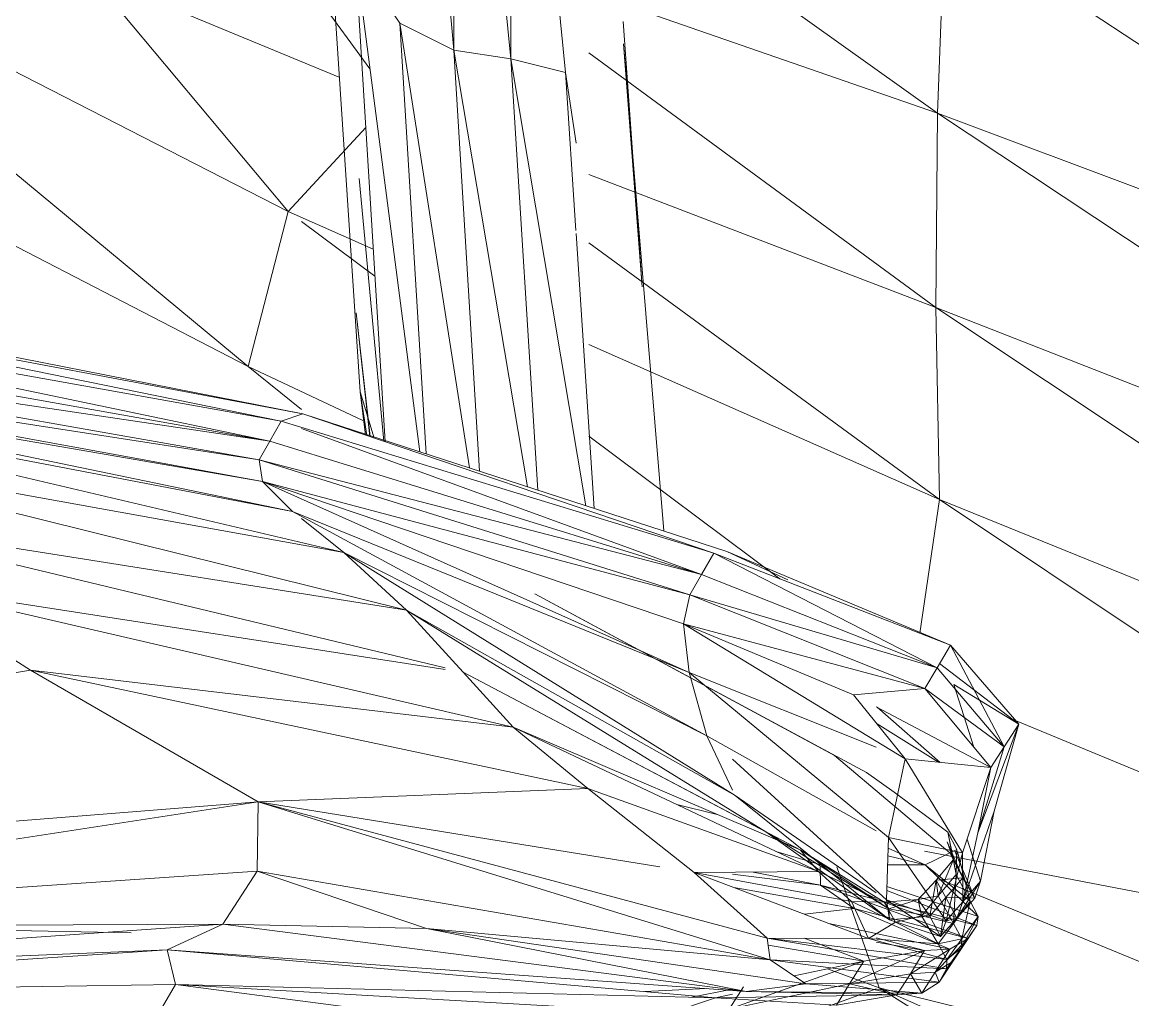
# Model space of a CAD drawing. Header units: millimetres. Extents: x -8591 to 7092, y -1621 to 14390.
# Drawn here: x -4624.54 to -4589.29, y 2818.39 to 2849.43 of the extents above; entities that cross this region are included whole.
import ezdxf

# ---------------------------------------------------------------- set-up
doc = ezdxf.new("R2010")
doc.units = ezdxf.units.MM
doc.layers.add('G-IMPT', color=8, linetype='Continuous', lineweight=9)
doc.layers.add('I-FURN', color=30, linetype='Continuous', lineweight=9)

# ---------------------------------------------------------------- blocks, each defined once
blk = doc.blocks.new('Artificial banana plant 1500mm - Family 4__C1-728657-Begane grond')
at = {"layer": 'G-IMPT'}
for p, q in [((-201.058, 180.815), (-202.152, 197.466)), ((-201.058, 180.815), (-202.152, 197.466)), ((-200.743, 191.076), (-205.228, 197.198)), ((-200.743, 191.076), (-205.228, 197.198)), ((-198.569, 197.133), (-198.078, 191.66)), ((-198.569, 197.133), (-198.078, 191.66)), ((-198.078, 197.083), (-198.078, 191.66)), ((-198.078, 197.083), (-198.078, 191.66)), ((-196.82, 196.956), (-196.268, 191.389)), ((-196.82, 196.956), (-196.268, 191.389)), ((-196.283, 196.901), (-196.268, 191.389)), ((-196.283, 196.901), (-196.268, 191.389)), ((-195.099, 196.781), (-194.538, 190.957)), ((-195.099, 196.781), (-194.538, 190.957)), ((-182.728, 189.662), (-192.268, 196.477)), ((-182.728, 189.662), (-192.268, 196.477)), ((-204.608, 181.621), (-222.198, 196.198)), ((-204.608, 181.621), (-222.198, 196.198)), ((-222.198, 196.198), (-203.338, 186.542)), ((-222.198, 196.198), (-203.338, 186.542)), ((-182.728, 189.662), (-182.489, 195.896)), ((-182.728, 189.662), (-182.489, 195.896)), ((-160.128, 181.183), (-182.458, 195.893)), ((-160.128, 181.183), (-182.458, 195.893)), ((-199.798, 192.519), (-201.208, 194.644)), ((-199.798, 192.519), (-201.208, 194.644)), ((-201.208, 194.644), (-199.157, 178.913)), ((-201.208, 194.644), (-199.157, 178.913)), ((-201.208, 194.644), (-200.265, 179.236)), ((-201.208, 194.644), (-200.265, 179.236)), ((-203.338, 186.542), (-209.658, 194.089)), ((-203.338, 186.542), (-209.658, 194.089)), ((-209.658, 194.089), (-201.699, 190.801)), ((-209.658, 194.089), (-201.699, 190.801)), ((-182.728, 189.662), (-193.795, 193.503)), ((-182.728, 189.662), (-193.795, 193.503)), ((-225.688, 192.535), (-204.608, 181.621)), ((-225.688, 192.535), (-204.608, 181.621)), ((-198.078, 191.66), (-199.798, 192.519)), ((-198.078, 191.66), (-199.798, 192.519)), ((-199.798, 192.519), (-197.587, 178.404)), ((-199.798, 192.519), (-197.587, 178.404)), ((-199.798, 192.519), (-198.962, 178.85)), ((-199.798, 192.519), (-198.962, 178.85)), ((-192.708, 192.571), (-192.098, 184.157)), ((-192.708, 192.571), (-192.098, 184.157)), ((-192.698, 191.866), (-191.415, 176.402)), ((-192.698, 191.866), (-191.415, 176.402)), ((-192.698, 191.866), (-192.098, 184.157)), ((-192.698, 191.866), (-192.098, 184.157)), ((-196.268, 191.389), (-198.078, 191.66)), ((-196.268, 191.389), (-198.078, 191.66)), ((-198.078, 191.66), (-195.738, 177.805)), ((-198.078, 191.66), (-195.738, 177.805)), ((-198.078, 191.66), (-197.269, 178.301)), ((-198.078, 191.66), (-197.269, 178.301)), ((-182.778, 183.492), (-193.795, 191.576)), ((-182.778, 183.492), (-193.795, 191.576)), ((-194.538, 190.957), (-196.268, 191.389)), ((-194.538, 190.957), (-196.268, 191.389)), ((-196.268, 191.389), (-193.886, 177.204)), ((-196.268, 191.389), (-193.886, 177.204)), ((-196.268, 191.389), (-195.41, 177.698)), ((-196.268, 191.389), (-195.41, 177.698)), ((-194.538, 190.957), (-194.194, 188.708)), ((-194.538, 190.957), (-194.194, 188.708)), ((-194.538, 190.957), (-194.207, 185.938)), ((-194.538, 190.957), (-194.207, 185.938)), ((-182.778, 183.492), (-182.728, 189.662)), ((-182.778, 183.492), (-182.728, 189.662)), ((-159.958, 174.555), (-182.728, 189.662)), ((-159.958, 174.555), (-182.728, 189.662)), ((-160.128, 181.183), (-182.728, 189.662)), ((-160.128, 181.183), (-182.728, 189.662)), ((-203.338, 186.542), (-200.875, 189.208)), ((-203.338, 186.542), (-200.875, 189.208)), ((-201.087, 187.591), (-200.306, 179.25)), ((-201.087, 187.591), (-200.306, 179.25)), ((-182.778, 183.492), (-193.795, 187.719)), ((-182.778, 183.492), (-193.795, 187.719)), ((-204.608, 181.621), (-203.338, 186.542)), ((-204.608, 181.621), (-203.338, 186.542)), ((-203.338, 186.542), (-200.639, 185.348)), ((-203.338, 186.542), (-200.639, 185.348)), ((-202.922, 186.231), (-200.586, 184.487)), ((-202.922, 186.231), (-200.586, 184.487)), ((-194.201, 185.841), (-193.627, 177.12)), ((-194.201, 185.841), (-193.627, 177.12)), ((-182.668, 177.399), (-193.795, 185.544)), ((-182.668, 177.399), (-193.795, 185.544)), ((-203.558, 179.886), (-226.878, 184.648)), ((-203.558, 179.886), (-226.878, 184.648)), ((-202.878, 180.12), (-226.878, 184.648)), ((-202.878, 180.12), (-226.878, 184.648)), ((-202.878, 180.12), (-225.158, 184.505)), ((-202.878, 180.12), (-225.158, 184.505)), ((-203.558, 179.886), (-227.618, 184.204)), ((-203.558, 179.886), (-227.618, 184.204)), ((-203.918, 179.248), (-227.618, 184.204)), ((-203.918, 179.248), (-227.618, 184.204)), ((-227.868, 183.508), (-203.918, 179.248)), ((-203.918, 179.248), (-227.868, 183.508)), ((-159.448, 167.977), (-182.778, 183.492)), ((-159.448, 167.977), (-182.778, 183.492)), ((-159.958, 174.555), (-182.778, 183.492)), ((-159.958, 174.555), (-182.778, 183.492)), ((-182.668, 177.399), (-182.778, 183.492)), ((-182.668, 177.399), (-182.778, 183.492)), ((-201.178, 183.329), (-200.737, 179.396)), ((-201.178, 183.329), (-200.737, 179.396)), ((-201.178, 183.329), (-200.747, 179.399)), ((-201.178, 183.329), (-200.747, 179.399)), ((-228.098, 182.86), (-203.918, 179.248)), ((-228.098, 182.86), (-203.918, 179.248)), ((-228.098, 182.86), (-204.258, 178.657)), ((-228.098, 182.86), (-204.258, 178.657)), ((-204.258, 178.657), (-227.778, 182.29)), ((-204.258, 178.657), (-227.778, 182.29)), ((-227.778, 182.29), (-204.158, 177.976)), ((-227.778, 182.29), (-204.158, 177.976)), ((-193.795, 182.321), (-182.668, 177.399)), ((-193.795, 182.321), (-182.668, 177.399)), ((-204.158, 177.976), (-226.328, 181.789)), ((-204.158, 177.976), (-226.328, 181.789)), ((-226.328, 181.789), (-203.198, 177.025)), ((-226.328, 181.789), (-203.198, 177.025)), ((-204.608, 181.621), (-202.922, 180.259)), ((-204.608, 181.621), (-202.922, 180.259)), ((-204.608, 181.621), (-200.965, 179.913)), ((-204.608, 181.621), (-200.965, 179.913)), ((-203.198, 177.025), (-224.048, 181.01)), ((-203.198, 177.025), (-224.048, 181.01)), ((-224.048, 181.01), (-201.578, 175.718)), ((-224.048, 181.01), (-201.578, 175.718)), ((-201.058, 180.815), (-200.888, 179.447)), ((-201.058, 180.815), (-200.888, 179.447)), ((-200.608, 179.352), (-201.058, 180.815)), ((-200.608, 179.352), (-201.058, 180.815)), ((-201.058, 180.815), (-200.839, 179.43)), ((-201.058, 180.815), (-200.839, 179.43)), ((-203.558, 179.886), (-203.918, 179.248)), ((-203.558, 179.886), (-203.918, 179.248)), ((-203.558, 179.886), (-202.878, 180.12)), ((-203.558, 179.886), (-202.878, 180.12)), ((-189.828, 175.702), (-203.558, 179.886)), ((-189.828, 175.702), (-203.558, 179.886)), ((-189.418, 175.754), (-202.878, 180.12)), ((-189.418, 175.754), (-202.878, 180.12)), ((-189.828, 175.702), (-202.878, 180.12)), ((-189.828, 175.702), (-202.878, 180.12)), ((-190.218, 175.018), (-202.922, 179.653)), ((-190.218, 175.018), (-202.922, 179.653)), ((-201.578, 175.718), (-221.328, 179.289)), ((-201.578, 175.718), (-221.328, 179.289)), ((-199.588, 173.888), (-221.328, 179.289)), ((-199.588, 173.888), (-221.328, 179.289)), ((-203.918, 179.248), (-204.258, 178.657)), ((-203.918, 179.248), (-204.258, 178.657)), ((-203.918, 179.248), (-190.218, 175.018)), ((-190.218, 175.018), (-203.918, 179.248)), ((-193.795, 179.416), (-187.728, 174.884)), ((-193.795, 179.416), (-187.728, 174.884)), ((-204.258, 178.657), (-190.218, 175.018)), ((-204.258, 178.657), (-190.218, 175.018)), ((-204.258, 178.657), (-190.588, 174.378)), ((-204.258, 178.657), (-190.588, 174.378)), ((-204.258, 178.657), (-204.158, 177.976)), ((-204.258, 178.657), (-204.158, 177.976)), ((-190.588, 174.378), (-204.158, 177.976)), ((-190.588, 174.378), (-204.158, 177.976)), ((-204.158, 177.976), (-190.788, 173.456)), ((-204.158, 177.976), (-190.788, 173.456)), ((-204.158, 177.976), (-203.198, 177.025)), ((-204.158, 177.976), (-203.198, 177.025)), ((-204.158, 177.976), (-190.608, 171.914)), ((-204.158, 177.976), (-190.608, 171.914)), ((-183.289, 173.157), (-182.668, 177.399)), ((-183.289, 173.157), (-182.668, 177.399)), ((-158.978, 161.577), (-182.668, 177.399)), ((-158.978, 161.577), (-182.668, 177.399)), ((-159.448, 167.977), (-182.668, 177.399)), ((-159.448, 167.977), (-182.668, 177.399)), ((-203.198, 177.025), (-190.608, 171.914)), ((-203.198, 177.025), (-190.608, 171.914)), ((-203.198, 177.025), (-190.048, 169.903)), ((-203.198, 177.025), (-190.048, 169.903)), ((-199.588, 173.888), (-218.518, 176.892)), ((-199.588, 173.888), (-218.518, 176.892)), ((-198.358, 172.057), (-218.518, 176.892)), ((-198.358, 172.057), (-218.518, 176.892)), ((-202.922, 176.802), (-201.578, 175.718)), ((-202.922, 176.802), (-201.578, 175.718)), ((-190.048, 169.903), (-201.578, 175.718)), ((-190.048, 169.903), (-201.578, 175.718)), ((-189.148, 168), (-201.578, 175.718)), ((-189.148, 168), (-201.578, 175.718)), ((-201.578, 175.718), (-199.588, 173.888)), ((-201.578, 175.718), (-199.588, 173.888)), ((-189.828, 175.702), (-190.218, 175.018)), ((-189.828, 175.702), (-190.218, 175.018)), ((-182.318, 172.779), (-189.828, 175.702)), ((-182.318, 172.779), (-189.828, 175.702)), ((-182.738, 172.06), (-189.828, 175.702)), ((-182.738, 172.06), (-189.828, 175.702)), ((-182.318, 172.779), (-189.418, 175.754)), ((-182.318, 172.779), (-189.418, 175.754)), ((-187.473, 174.856), (-189.418, 175.754)), ((-187.473, 174.856), (-189.418, 175.754)), ((-190.218, 175.018), (-190.588, 174.378)), ((-190.218, 175.018), (-190.588, 174.378)), ((-190.218, 175.018), (-182.738, 172.06)), ((-182.738, 172.06), (-190.218, 175.018)), ((-198.358, 172.009), (-215.768, 174.706)), ((-198.358, 172.009), (-215.768, 174.706)), ((-196.198, 170.173), (-215.768, 174.706)), ((-196.198, 170.173), (-215.768, 174.706)), ((-211.518, 171.979), (-215.768, 174.706)), ((-211.518, 171.979), (-215.768, 174.706)), ((-184.978, 168.734), (-195.508, 174.41)), ((-184.978, 168.734), (-195.508, 174.41)), ((-185.998, 169.275), (-195.508, 174.41)), ((-190.588, 174.378), (-190.788, 173.456)), ((-190.588, 174.378), (-190.788, 173.456)), ((-190.588, 174.378), (-182.738, 172.06)), ((-190.588, 174.378), (-182.738, 172.06)), ((-190.588, 174.378), (-183.128, 171.4)), ((-190.588, 174.378), (-183.128, 171.4)), ((-189.148, 168), (-199.588, 173.888)), ((-189.148, 168), (-199.588, 173.888)), ((-188.178, 166.852), (-199.588, 173.888)), ((-188.178, 166.852), (-199.588, 173.888)), ((-199.588, 173.888), (-197.788, 171.921)), ((-199.588, 173.888), (-197.788, 171.921)), ((-183.128, 171.4), (-190.788, 173.456)), ((-183.128, 171.4), (-190.788, 173.456)), ((-190.788, 173.456), (-185.388, 171.205)), ((-190.788, 173.456), (-185.388, 171.205)), ((-190.788, 173.456), (-183.748, 169.167)), ((-190.788, 173.456), (-183.748, 169.167)), ((-190.788, 173.456), (-190.608, 171.914)), ((-190.788, 173.456), (-190.608, 171.914)), ((-182.318, 172.779), (-182.738, 172.06)), ((-182.318, 172.779), (-182.738, 172.06)), ((-180.148, 170.274), (-182.318, 172.779)), ((-180.148, 170.274), (-182.318, 172.779)), ((-180.608, 169.555), (-182.318, 172.779)), ((-180.608, 169.555), (-182.318, 172.779)), ((-182.738, 172.06), (-183.128, 171.4)), ((-182.738, 172.06), (-183.128, 171.4)), ((-182.738, 172.06), (-180.608, 169.555)), ((-180.608, 169.555), (-182.738, 172.06)), ((-180.148, 170.274), (-182.66, 172.193)), ((-180.148, 170.274), (-182.66, 172.193)), ((-211.518, 171.979), (-240.068, 167.439)), ((-211.518, 171.979), (-240.068, 167.439)), ((-204.288, 167.807), (-211.518, 171.979)), ((-204.288, 167.807), (-211.518, 171.979)), ((-196.198, 170.173), (-211.518, 171.979)), ((-196.198, 170.173), (-211.518, 171.979)), ((-193.828, 168.224), (-211.518, 171.979)), ((-193.828, 168.224), (-211.518, 171.979)), ((-188.178, 166.852), (-197.788, 171.921)), ((-188.178, 166.852), (-197.788, 171.921)), ((-187.088, 166.278), (-197.788, 171.921)), ((-187.088, 166.278), (-197.788, 171.921)), ((-197.788, 171.921), (-196.198, 170.173)), ((-197.788, 171.921), (-196.198, 170.173)), ((-184.669, 169.535), (-190.608, 171.914)), ((-184.669, 169.535), (-190.608, 171.914)), ((-184.278, 166.669), (-190.608, 171.914)), ((-184.278, 166.669), (-190.608, 171.914)), ((-190.608, 171.914), (-190.048, 169.903)), ((-190.608, 171.914), (-190.048, 169.903)), ((-183.128, 171.4), (-185.388, 171.205)), ((-183.128, 171.4), (-185.388, 171.205)), ((-183.128, 171.4), (-180.608, 169.555)), ((-183.128, 171.4), (-180.608, 169.555)), ((-183.128, 171.4), (-181.038, 168.898)), ((-183.128, 171.4), (-181.038, 168.898)), ((-181.575, 169.54), (-182.208, 171.528)), ((-181.575, 169.54), (-182.208, 171.528)), ((-180.148, 170.274), (-182.208, 171.528)), ((-180.148, 170.274), (-182.208, 171.528)), ((-185.388, 171.205), (-183.748, 169.167)), ((-185.388, 171.205), (-183.748, 169.167)), ((-181.038, 168.898), (-184.669, 170.823)), ((-181.038, 168.898), (-184.669, 170.823)), ((-182.64, 169.057), (-184.64, 170.808)), ((-182.64, 169.057), (-184.64, 170.808)), ((-158.978, 161.577), (-180.479, 170.476)), ((-158.978, 161.577), (-180.479, 170.476)), ((-187.088, 166.278), (-196.198, 170.173)), ((-187.088, 166.278), (-196.198, 170.173)), ((-186.508, 165.588), (-196.198, 170.173)), ((-186.508, 165.588), (-196.198, 170.173)), ((-196.198, 170.173), (-193.828, 168.224)), ((-196.198, 170.173), (-193.828, 168.224)), ((-182.693, 169.062), (-184.647, 170.283)), ((-182.693, 169.062), (-184.647, 170.283)), ((-181.448, 166.819), (-180.148, 170.274)), ((-181.448, 166.819), (-180.148, 170.274)), ((-180.928, 167.511), (-180.148, 170.274)), ((-180.928, 167.511), (-180.148, 170.274)), ((-180.148, 170.274), (-180.608, 169.555)), ((-180.148, 170.274), (-180.608, 169.555)), ((-184.669, 166.888), (-190.048, 169.903)), ((-184.669, 166.888), (-190.048, 169.903)), ((-190.048, 169.903), (-189.232, 168.177)), ((-190.048, 169.903), (-189.232, 168.177)), ((-182.338, 166.184), (-185.998, 169.275)), ((-182.338, 166.184), (-185.998, 169.275)), ((-180.608, 169.555), (-181.448, 166.819)), ((-181.448, 166.819), (-180.608, 169.555)), ((-180.608, 169.555), (-181.038, 168.898)), ((-180.608, 169.555), (-181.038, 168.898)), ((-184.348, 164.696), (-189.232, 169.157)), ((-184.348, 164.696), (-189.232, 169.157)), ((-183.748, 169.167), (-184.278, 166.669)), ((-183.748, 169.167), (-184.278, 166.669)), ((-181.038, 168.898), (-183.748, 169.167)), ((-181.038, 168.898), (-183.748, 169.167)), ((-181.928, 166.182), (-183.748, 169.167)), ((-181.928, 166.182), (-183.748, 169.167)), ((-181.038, 168.898), (-181.928, 166.182)), ((-181.038, 168.898), (-181.928, 166.182)), ((-181.038, 168.898), (-181.448, 166.819)), ((-181.038, 168.898), (-181.448, 166.819)), ((-184.098, 168.108), (-184.978, 168.734)), ((-184.098, 168.108), (-184.978, 168.734)), ((-204.288, 167.807), (-193.828, 168.224)), ((-204.288, 167.807), (-193.828, 168.224)), ((-186.508, 165.588), (-193.828, 168.224)), ((-186.508, 165.588), (-193.828, 168.224)), ((-190.448, 165.56), (-193.828, 168.224)), ((-190.448, 165.56), (-193.828, 168.224)), ((-184.669, 164.917), (-189.148, 168)), ((-184.669, 164.917), (-189.148, 168)), ((-184.248, 164.059), (-189.148, 168)), ((-184.248, 164.059), (-189.148, 168)), ((-182.398, 166.837), (-184.098, 168.108)), ((-182.398, 166.837), (-184.098, 168.108)), ((-204.288, 167.807), (-235.758, 165.277)), ((-204.288, 167.807), (-235.758, 165.277)), ((-204.288, 167.807), (-230.308, 163.81)), ((-204.288, 167.807), (-230.308, 163.81)), ((-204.288, 167.807), (-204.328, 165.606)), ((-204.288, 167.807), (-204.328, 165.606)), ((-188.138, 163.475), (-204.288, 167.807)), ((-188.138, 163.475), (-204.288, 167.807)), ((-188.038, 162.79), (-204.288, 167.807)), ((-188.038, 162.79), (-204.288, 167.807)), ((-191.539, 165.738), (-204.288, 167.807)), ((-191.539, 165.738), (-204.288, 167.807)), ((-189.725, 167.406), (-191.004, 167.716)), ((-189.725, 167.406), (-191.004, 167.716)), ((-181.918, 164.631), (-180.928, 167.511)), ((-181.918, 164.631), (-180.928, 167.511)), ((-181.358, 165.282), (-180.928, 167.511)), ((-181.358, 165.282), (-180.928, 167.511)), ((-184.248, 164.059), (-188.178, 166.852)), ((-184.248, 164.059), (-188.178, 166.852)), ((-184.268, 164.402), (-188.178, 166.852)), ((-184.268, 164.402), (-188.178, 166.852)), ((-188.178, 166.852), (-187.088, 166.278)), ((-188.178, 166.852), (-187.088, 166.278)), ((-182.138, 165.502), (-182.398, 166.837)), ((-182.138, 165.502), (-182.398, 166.837)), ((-182.218, 165.971), (-182.398, 166.837)), ((-182.218, 165.971), (-182.398, 166.837)), ((-182.108, 166.29), (-182.398, 166.837)), ((-181.448, 166.819), (-181.918, 164.631)), ((-181.918, 164.631), (-181.448, 166.819)), ((-184.278, 166.669), (-184.348, 164.696)), ((-184.278, 166.669), (-184.348, 164.696)), ((-181.928, 166.182), (-184.278, 166.669)), ((-181.928, 166.182), (-184.278, 166.669)), ((-182.448, 164.027), (-184.278, 166.669)), ((-182.448, 164.027), (-184.278, 166.669)), ((-182.218, 165.971), (-182.418, 166.539)), ((-182.218, 165.971), (-182.418, 166.539)), ((-181.918, 165.394), (-182.418, 166.539)), ((-181.918, 165.394), (-182.418, 166.539)), ((-181.358, 165.282), (-181.784, 166.621)), ((-181.358, 165.282), (-181.784, 166.621)), ((-186.458, 165.818), (-187.854, 166.225)), ((-186.458, 165.818), (-187.854, 166.225)), ((-184.418, 164.618), (-187.088, 166.278)), ((-184.418, 164.618), (-187.088, 166.278)), ((-184.268, 164.402), (-187.088, 166.278)), ((-184.268, 164.402), (-187.088, 166.278)), ((-187.088, 166.278), (-186.508, 165.588)), ((-187.088, 166.278), (-186.508, 165.588)), ((-183.118, 165.805), (-184.299, 166.091)), ((-183.118, 165.805), (-184.299, 166.091)), ((-183.118, 165.805), (-184.29, 166.335)), ((-183.118, 165.805), (-184.29, 166.335)), ((-183.136, 166.24), (-158.978, 161.577)), ((-183.136, 166.24), (-158.978, 161.577)), ((-183.118, 165.805), (-182.108, 166.29)), ((-183.118, 165.805), (-182.108, 166.29)), ((-181.928, 166.182), (-182.448, 164.027)), ((-181.928, 166.182), (-182.448, 164.027)), ((-181.918, 165.394), (-182.338, 166.184)), ((-181.918, 165.394), (-182.338, 166.184)), ((-181.538, 164.745), (-182.338, 166.184)), ((-181.538, 164.745), (-182.338, 166.184)), ((-181.538, 164.745), (-182.181, 166.235)), ((-181.538, 164.745), (-182.181, 166.235)), ((-182.138, 165.502), (-182.108, 166.29)), ((-182.138, 165.502), (-182.108, 166.29)), ((-181.688, 164.647), (-182.089, 166.216)), ((-181.688, 164.647), (-182.089, 166.216)), ((-181.928, 166.182), (-181.918, 164.631)), ((-181.928, 166.182), (-181.918, 164.631)), ((-186.213, 165.738), (-186.458, 165.818)), ((-186.213, 165.738), (-186.458, 165.818)), ((-186.438, 165.156), (-186.456, 165.738)), ((-186.438, 165.156), (-186.456, 165.738)), ((-185.926, 165.738), (-184.578, 161.904)), ((-185.926, 165.738), (-184.578, 161.904)), ((-184.309, 165.809), (-183.118, 165.805)), ((-184.309, 165.809), (-183.118, 165.805)), ((-181.438, 164.164), (-183.118, 165.805)), ((-181.438, 164.164), (-183.118, 165.805)), ((-181.688, 164.647), (-183.118, 165.805)), ((-181.688, 164.647), (-183.118, 165.805)), ((-182.218, 165.971), (-182.768, 165.314)), ((-182.218, 165.971), (-182.768, 165.314)), ((-182.708, 164.817), (-182.218, 165.971)), ((-182.708, 164.817), (-182.218, 165.971)), ((-182.138, 165.502), (-182.218, 165.971)), ((-182.138, 165.502), (-182.218, 165.971)), ((-182.218, 165.971), (-181.918, 165.394)), ((-182.218, 165.971), (-181.918, 165.394)), ((-204.328, 165.606), (-230.308, 163.81)), ((-204.328, 165.606), (-230.308, 163.81)), ((-204.328, 165.606), (-205.418, 163.917)), ((-204.328, 165.606), (-205.418, 163.917)), ((-188.038, 162.79), (-204.328, 165.606)), ((-188.038, 162.79), (-204.328, 165.606)), ((-204.328, 165.606), (-198.948, 163.78)), ((-204.328, 165.606), (-198.948, 163.78)), ((-186.508, 165.588), (-190.448, 165.56)), ((-186.508, 165.588), (-190.448, 165.56)), ((-184.918, 163.467), (-190.448, 165.56)), ((-184.918, 163.467), (-190.448, 165.56)), ((-188.138, 163.475), (-190.448, 165.56)), ((-188.138, 163.475), (-190.448, 165.56)), ((-185.458, 164.645), (-190.448, 165.56)), ((-185.458, 164.645), (-190.448, 165.56)), ((-186.438, 165.156), (-189.232, 165.503)), ((-186.438, 165.156), (-189.232, 165.503)), ((-186.438, 165.156), (-188.58, 165.574)), ((-186.438, 165.156), (-188.58, 165.574)), ((-184.669, 164.735), (-186.508, 165.588)), ((-184.669, 164.735), (-186.508, 165.588)), ((-186.508, 165.588), (-185.458, 164.645)), ((-186.508, 165.588), (-185.458, 164.645)), ((-182.768, 165.314), (-181.918, 165.394)), ((-182.768, 165.314), (-181.918, 165.394)), ((-182.138, 165.502), (-182.708, 164.817)), ((-182.138, 165.502), (-182.708, 164.817)), ((-181.918, 165.394), (-182.458, 164.763)), ((-181.918, 165.394), (-182.458, 164.763)), ((-182.218, 163.945), (-182.138, 165.502)), ((-182.218, 163.945), (-182.138, 165.502)), ((-181.688, 164.647), (-182.138, 165.502)), ((-181.688, 164.647), (-182.138, 165.502)), ((-181.918, 165.394), (-181.538, 164.745)), ((-181.918, 165.394), (-181.538, 164.745)), ((-185.368, 164.42), (-189.191, 165.085)), ((-185.368, 164.42), (-189.191, 165.085)), ((-181.758, 163.462), (-186.438, 165.156)), ((-181.758, 163.462), (-186.438, 165.156)), ((-181.478, 163.874), (-186.438, 165.156)), ((-181.478, 163.874), (-186.438, 165.156)), ((-185.368, 164.42), (-186.438, 165.156)), ((-185.368, 164.42), (-186.438, 165.156)), ((-181.438, 164.164), (-184.333, 165.118)), ((-181.438, 164.164), (-184.333, 165.118)), ((-182.768, 165.314), (-183.338, 164.703)), ((-182.768, 165.314), (-183.338, 164.703)), ((-182.968, 164.171), (-182.768, 165.314)), ((-182.968, 164.171), (-182.768, 165.314)), ((-182.458, 164.763), (-182.768, 165.314)), ((-182.768, 165.314), (-182.708, 164.817)), ((-182.708, 164.817), (-182.768, 165.314)), ((-182.768, 165.314), (-182.458, 164.763)), ((-182.64, 165.337), (-158.978, 155.578)), ((-182.64, 165.337), (-158.978, 155.578)), ((-182.108, 164.113), (-181.358, 165.282)), ((-182.108, 164.113), (-181.358, 165.282)), ((-181.358, 165.282), (-181.918, 164.631)), ((-181.358, 165.282), (-181.918, 164.631)), ((-181.538, 164.745), (-181.358, 165.282)), ((-181.538, 164.745), (-181.358, 165.282)), ((-183.338, 164.703), (-184.418, 164.618)), ((-183.338, 164.703), (-184.418, 164.618)), ((-182.448, 164.027), (-184.348, 164.696)), ((-182.448, 164.027), (-184.348, 164.696)), ((-182.628, 163.528), (-184.348, 164.696)), ((-182.628, 163.528), (-184.348, 164.696)), ((-184.348, 164.696), (-184.248, 164.059)), ((-184.348, 164.696), (-184.248, 164.059)), ((-181.478, 163.874), (-184.338, 164.991)), ((-181.478, 163.874), (-184.338, 164.991)), ((-183.338, 164.703), (-184.268, 164.402)), ((-183.338, 164.703), (-184.268, 164.402)), ((-183.338, 164.703), (-182.708, 164.817)), ((-183.338, 164.703), (-182.708, 164.817)), ((-182.968, 164.171), (-183.338, 164.703)), ((-182.968, 164.171), (-183.338, 164.703)), ((-183.338, 164.703), (-183.238, 164.181)), ((-183.338, 164.703), (-183.238, 164.181)), ((-182.708, 164.817), (-183.238, 164.181)), ((-182.708, 164.817), (-183.238, 164.181)), ((-182.458, 164.763), (-182.968, 164.171)), ((-182.458, 164.763), (-182.968, 164.171)), ((-182.708, 164.817), (-182.218, 163.945)), ((-182.218, 163.945), (-182.708, 164.817)), ((-182.628, 163.528), (-182.458, 164.763)), ((-182.628, 163.528), (-182.458, 164.763)), ((-182.108, 164.113), (-182.458, 164.763)), ((-182.458, 164.763), (-182.108, 164.113)), ((-182.458, 164.763), (-181.538, 164.745)), ((-182.458, 164.763), (-181.538, 164.745)), ((-181.688, 164.647), (-182.218, 163.945)), ((-181.688, 164.647), (-182.218, 163.945)), ((-181.538, 164.745), (-182.108, 164.113)), ((-181.538, 164.745), (-182.108, 164.113)), ((-181.958, 163.455), (-181.688, 164.647)), ((-181.958, 163.455), (-181.688, 164.647)), ((-181.438, 164.164), (-181.688, 164.647)), ((-181.438, 164.164), (-181.688, 164.647)), ((-186.948, 164.236), (-185.368, 164.42)), ((-186.948, 164.236), (-185.368, 164.42)), ((-184.418, 164.618), (-185.458, 164.645)), ((-184.418, 164.618), (-185.458, 164.645)), ((-184.058, 163.989), (-185.458, 164.645)), ((-184.058, 163.989), (-185.458, 164.645)), ((-184.918, 163.467), (-185.458, 164.645)), ((-184.918, 163.467), (-185.458, 164.645)), ((-182.338, 163.125), (-185.368, 164.42)), ((-182.338, 163.125), (-185.368, 164.42)), ((-181.758, 163.462), (-185.368, 164.42)), ((-181.758, 163.462), (-185.368, 164.42)), ((-183.238, 164.181), (-184.418, 164.618)), ((-183.238, 164.181), (-184.418, 164.618)), ((-184.268, 164.402), (-184.418, 164.618)), ((-184.268, 164.402), (-184.418, 164.618)), ((-184.418, 164.618), (-184.058, 163.989)), ((-184.418, 164.618), (-184.058, 163.989)), ((-182.968, 164.171), (-184.268, 164.402)), ((-182.968, 164.171), (-184.268, 164.402)), ((-184.248, 164.059), (-184.268, 164.402)), ((-184.248, 164.059), (-184.268, 164.402)), ((-181.918, 164.631), (-182.448, 164.027)), ((-181.918, 164.631), (-182.448, 164.027)), ((-181.918, 164.631), (-182.108, 164.113)), ((-182.108, 164.113), (-181.918, 164.631)), ((-182.338, 163.125), (-186.171, 163.942)), ((-182.338, 163.125), (-186.171, 163.942)), ((-184.058, 163.989), (-184.918, 163.467)), ((-184.058, 163.989), (-184.918, 163.467)), ((-182.968, 164.171), (-184.248, 164.059)), ((-182.968, 164.171), (-184.248, 164.059)), ((-182.628, 163.528), (-184.248, 164.059)), ((-182.628, 163.528), (-184.248, 164.059)), ((-183.238, 164.181), (-184.058, 163.989)), ((-183.238, 164.181), (-184.058, 163.989)), ((-182.708, 163.296), (-184.058, 163.989)), ((-182.708, 163.296), (-184.058, 163.989)), ((-183.238, 164.181), (-182.218, 163.945)), ((-183.238, 164.181), (-182.218, 163.945)), ((-183.238, 164.181), (-182.708, 163.296)), ((-183.238, 164.181), (-182.708, 163.296)), ((-182.628, 163.528), (-182.968, 164.171)), ((-182.628, 163.528), (-182.968, 164.171)), ((-182.218, 163.945), (-182.708, 163.296)), ((-182.218, 163.945), (-182.708, 163.296)), ((-182.108, 164.113), (-182.628, 163.528)), ((-182.108, 164.113), (-182.628, 163.528)), ((-182.448, 164.027), (-182.628, 163.528)), ((-182.448, 164.027), (-182.628, 163.528)), ((-182.448, 164.027), (-182.108, 164.113)), ((-182.448, 164.027), (-182.108, 164.113)), ((-182.218, 163.945), (-181.958, 163.455)), ((-181.958, 163.455), (-182.218, 163.945)), ((-181.978, 163.159), (-181.438, 164.164)), ((-181.978, 163.159), (-181.438, 164.164)), ((-181.438, 164.164), (-181.958, 163.455)), ((-181.438, 164.164), (-181.958, 163.455)), ((-181.478, 163.874), (-181.438, 164.164)), ((-181.478, 163.874), (-181.438, 164.164)), ((-205.418, 163.917), (-231.488, 162.12)), ((-205.418, 163.917), (-231.488, 162.12)), ((-205.418, 163.917), (-230.308, 163.81)), ((-205.418, 163.917), (-230.308, 163.81)), ((-208.328, 163.644), (-220.438, 163.886)), ((-208.328, 163.644), (-220.438, 163.886)), ((-205.418, 163.917), (-207.178, 163.105)), ((-205.418, 163.917), (-207.178, 163.105)), ((-188.798, 161.781), (-205.418, 163.917)), ((-188.798, 161.781), (-205.418, 163.917)), ((-198.948, 163.78), (-205.418, 163.917)), ((-198.948, 163.78), (-205.418, 163.917)), ((-188.038, 162.79), (-198.948, 163.78)), ((-188.038, 162.79), (-198.948, 163.78)), ((-186.908, 162.025), (-198.948, 163.78)), ((-186.908, 162.025), (-198.948, 163.78)), ((-188.798, 161.781), (-198.948, 163.78)), ((-188.798, 161.781), (-198.948, 163.78)), ((-182.238, 162.739), (-181.478, 163.874)), ((-182.238, 162.739), (-181.478, 163.874)), ((-181.478, 163.874), (-181.978, 163.159)), ((-181.478, 163.874), (-181.978, 163.159)), ((-181.758, 163.462), (-181.478, 163.874)), ((-181.758, 163.462), (-181.478, 163.874)), ((-182.428, 162.798), (-188.138, 163.475)), ((-182.428, 162.798), (-188.138, 163.475)), ((-182.438, 162.499), (-188.138, 163.475)), ((-182.438, 162.499), (-188.138, 163.475)), ((-184.918, 163.467), (-188.138, 163.475)), ((-184.918, 163.467), (-188.138, 163.475)), ((-188.138, 163.475), (-188.038, 162.79)), ((-188.138, 163.475), (-188.038, 162.79)), ((-185.068, 162.75), (-188.106, 163.257)), ((-185.068, 162.75), (-188.106, 163.257)), ((-185.068, 162.75), (-186.956, 163.473)), ((-185.068, 162.75), (-186.956, 163.473)), ((-182.708, 163.296), (-184.918, 163.467)), ((-182.708, 163.296), (-184.918, 163.467)), ((-182.428, 162.798), (-184.918, 163.467)), ((-182.428, 162.798), (-184.918, 163.467)), ((-183.138, 163.08), (-184.669, 163.484)), ((-183.138, 163.08), (-184.669, 163.484)), ((-183.138, 163.08), (-184.669, 163.352)), ((-183.138, 163.08), (-184.669, 163.352)), ((-182.798, 162.396), (-181.758, 163.462)), ((-182.798, 162.396), (-181.758, 163.462)), ((-182.708, 163.296), (-181.958, 163.455)), ((-182.708, 163.296), (-181.958, 163.455)), ((-182.708, 163.296), (-182.428, 162.798)), ((-182.708, 163.296), (-182.428, 162.798)), ((-181.958, 163.455), (-182.428, 162.798)), ((-181.958, 163.455), (-182.428, 162.798)), ((-182.338, 163.125), (-181.758, 163.462)), ((-182.338, 163.125), (-181.758, 163.462)), ((-181.758, 163.462), (-182.238, 162.739)), ((-181.758, 163.462), (-182.238, 162.739)), ((-181.958, 163.455), (-181.978, 163.159)), ((-181.978, 163.159), (-181.958, 163.455)), ((-207.178, 163.105), (-231.488, 162.12)), ((-207.178, 163.105), (-231.488, 162.12)), ((-207.178, 163.105), (-228.808, 161.661)), ((-207.178, 163.105), (-228.808, 161.661)), ((-188.798, 161.781), (-207.178, 163.105)), ((-188.798, 161.781), (-207.178, 163.105)), ((-189.778, 161.586), (-207.178, 163.105)), ((-189.778, 161.586), (-207.178, 163.105)), ((-207.178, 163.105), (-206.918, 162.005)), ((-207.178, 163.105), (-206.918, 162.005)), ((-185.518, 162.023), (-183.138, 163.08)), ((-185.518, 162.023), (-183.138, 163.08)), ((-185.068, 162.75), (-183.138, 163.08)), ((-185.068, 162.75), (-183.138, 163.08)), ((-183.588, 162.349), (-182.338, 163.125)), ((-183.588, 162.349), (-182.338, 163.125)), ((-183.138, 163.08), (-183.588, 162.349)), ((-183.138, 163.08), (-183.588, 162.349)), ((-183.138, 163.08), (-182.338, 163.125)), ((-183.138, 163.08), (-182.338, 163.125)), ((-182.338, 163.125), (-182.798, 162.396)), ((-182.338, 163.125), (-182.798, 162.396)), ((-181.978, 163.159), (-182.438, 162.499)), ((-181.978, 163.159), (-182.438, 162.499)), ((-182.428, 162.798), (-181.978, 163.159)), ((-182.428, 162.798), (-181.978, 163.159)), ((-181.978, 163.159), (-182.238, 162.739)), ((-182.238, 162.739), (-181.978, 163.159)), ((-189.338, 161.217), (-185.068, 162.75)), ((-189.338, 161.217), (-185.068, 162.75)), ((-182.438, 162.499), (-188.038, 162.79)), ((-182.438, 162.499), (-188.038, 162.79)), ((-182.678, 162.074), (-188.038, 162.79)), ((-182.678, 162.074), (-188.038, 162.79)), ((-188.038, 162.79), (-186.908, 162.025)), ((-188.038, 162.79), (-186.908, 162.025)), ((-187.278, 162.275), (-185.068, 162.75)), ((-187.278, 162.275), (-185.068, 162.75)), ((-185.068, 162.75), (-185.518, 162.023)), ((-185.068, 162.75), (-185.518, 162.023)), ((-182.238, 162.739), (-182.798, 162.396)), ((-182.798, 162.396), (-182.238, 162.739)), ((-182.238, 162.739), (-182.678, 162.074)), ((-182.238, 162.739), (-182.678, 162.074)), ((-182.428, 162.798), (-182.438, 162.499)), ((-182.428, 162.798), (-182.438, 162.499)), ((-182.438, 162.499), (-182.238, 162.739)), ((-182.438, 162.499), (-182.238, 162.739)), ((-186.22, 162.503), (-184.578, 161.904)), ((-186.22, 162.503), (-184.578, 161.904)), ((-183.588, 162.349), (-185.518, 162.023)), ((-185.518, 162.023), (-183.588, 162.349)), ((-183.588, 162.349), (-184.018, 161.677)), ((-183.588, 162.349), (-184.018, 161.677)), ((-182.798, 162.396), (-183.588, 162.349)), ((-183.588, 162.349), (-182.798, 162.396)), ((-183.228, 161.725), (-183.588, 162.349)), ((-183.228, 161.725), (-183.588, 162.349)), ((-182.798, 162.396), (-183.228, 161.725)), ((-182.798, 162.396), (-183.228, 161.725)), ((-182.678, 162.074), (-182.798, 162.396)), ((-182.678, 162.074), (-182.798, 162.396)), ((-182.438, 162.499), (-182.678, 162.074)), ((-182.438, 162.499), (-182.678, 162.074)), ((-206.918, 162.005), (-228.808, 161.661)), ((-206.918, 162.005), (-228.808, 161.661)), ((-206.918, 162.005), (-207.328, 161.298)), ((-206.918, 162.005), (-207.328, 161.298)), ((-189.778, 161.586), (-206.918, 162.005)), ((-189.778, 161.586), (-206.918, 162.005)), ((-191.188, 161.11), (-206.918, 162.005)), ((-191.188, 161.11), (-206.918, 162.005)), ((-194.258, 160.356), (-206.918, 162.005)), ((-194.258, 160.356), (-206.918, 162.005)), ((-192.016, 161.782), (-190.075, 161.873)), ((-192.016, 161.782), (-190.075, 161.873)), ((-190.532, 161.605), (-189.232, 161.862)), ((-190.532, 161.605), (-189.232, 161.862)), ((-189.948, 159.954), (-184.669, 161.871)), ((-189.948, 159.954), (-184.669, 161.871)), ((-185.518, 162.023), (-189.338, 161.217)), ((-189.338, 161.217), (-185.518, 162.023)), ((-188.888, 161.929), (-189.338, 161.217)), ((-188.888, 161.929), (-189.338, 161.217)), ((-186.908, 162.025), (-188.798, 161.781)), ((-186.908, 162.025), (-188.798, 161.781)), ((-182.678, 162.074), (-186.908, 162.025)), ((-182.678, 162.074), (-186.908, 162.025)), ((-183.228, 161.725), (-186.908, 162.025)), ((-183.228, 161.725), (-186.908, 162.025)), ((-185.518, 162.023), (-185.938, 161.354)), ((-185.518, 162.023), (-185.938, 161.354)), ((-184.018, 161.677), (-185.518, 162.023)), ((-184.018, 161.677), (-185.518, 162.023)), ((-184.578, 161.904), (-158.718, 145.617)), ((-184.578, 161.904), (-158.718, 145.617)), ((-184.578, 161.904), (-157.848, 150.084)), ((-184.578, 161.904), (-157.848, 150.084)), ((-184.578, 161.904), (-158.978, 155.578)), ((-184.578, 161.904), (-158.978, 155.578)), ((-182.678, 162.074), (-183.228, 161.725)), ((-182.678, 162.074), (-183.228, 161.725)), ((-189.778, 161.586), (-191.188, 161.11)), ((-189.778, 161.586), (-191.188, 161.11)), ((-189.232, 161.695), (-189.778, 161.586)), ((-189.232, 161.695), (-189.778, 161.586)), ((-184.018, 161.677), (-189.778, 161.586)), ((-184.018, 161.677), (-189.778, 161.586)), ((-185.938, 161.354), (-189.778, 161.586)), ((-185.938, 161.354), (-189.778, 161.586)), ((-183.228, 161.725), (-188.798, 161.781)), ((-183.228, 161.725), (-188.798, 161.781)), ((-184.018, 161.677), (-188.798, 161.781)), ((-184.018, 161.677), (-188.798, 161.781)), ((-184.018, 161.677), (-185.938, 161.354)), ((-184.018, 161.677), (-185.938, 161.354)), ((-183.228, 161.725), (-184.018, 161.677)), ((-183.228, 161.725), (-184.018, 161.677))]:
    blk.add_line(p, q, dxfattribs=at)
blk = doc.blocks.new('Artificial banana plant 1500mm - Family 4__C2-728658-Begane grond')
blk.add_blockref('Artificial banana plant 1500mm - Family 4__C1-728657-Begane grond', (0, 0))
blk = doc.blocks.new('Artificial banana plant 1500mm - Family 4-728656-Begane grond')
blk.add_blockref('Artificial banana plant 1500mm - Family 4__C2-728658-Begane grond', (0, 0))
blk = doc.blocks.new('Artificial banana plant 1500mm - Ny märkning-728662-Begane grond')
blk.add_blockref('Artificial banana plant 1500mm - Family 4-728656-Begane grond', (0, 0))

msp = doc.modelspace()

# ---------------------------------------------------------------- block references
at = {"layer": 'I-FURN'}
msp.add_blockref('Artificial banana plant 1500mm - Ny märkning-728662-Begane grond', (-4412.758, 2656.875), dxfattribs=at)

doc.saveas('drawing.dxf')
